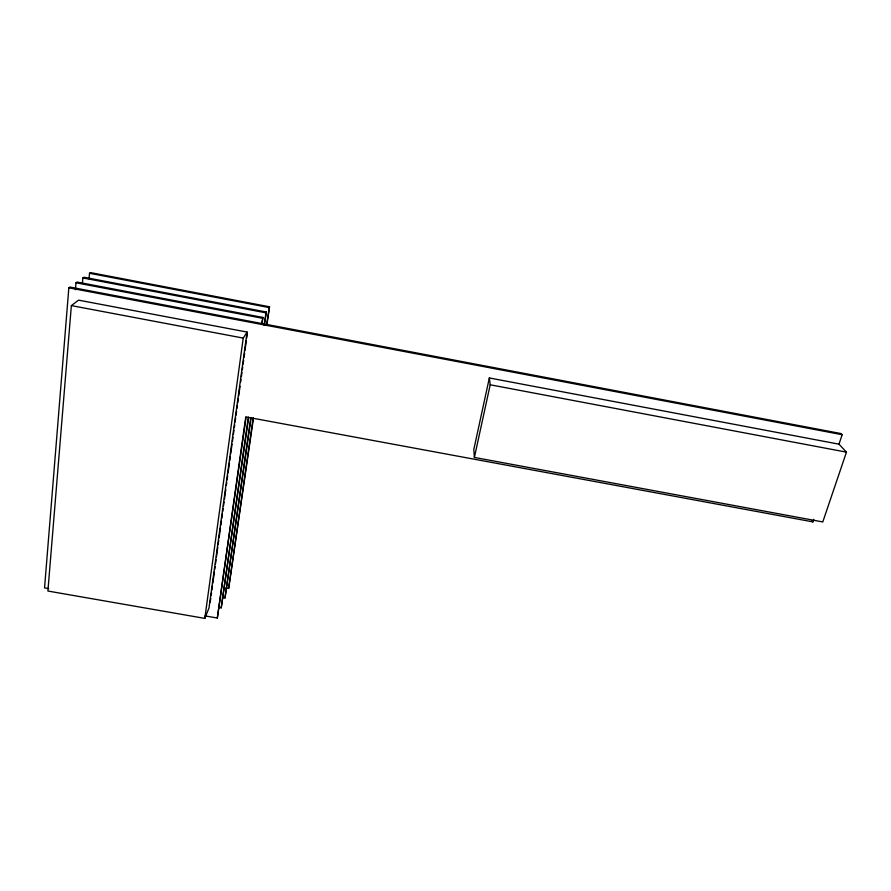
<?xml version="1.0" encoding="UTF-8"?>
<svg xmlns="http://www.w3.org/2000/svg" width="891" height="891" viewBox="0 0 891 891"><rect width="100%" height="100%" fill="white"/><g stroke="black" fill="none" stroke-linecap="round" stroke-linejoin="round"><path stroke-width="1.34" d="M838.977 444.175L489.348 377.951L473.823 449.398L474.38 457.428L822.783 521.948L846.45 452.149L838.977 444.175L842.162 434.708L841.071 433.583L69.91 287.058L68.841 287.815L44.55 587.882L48.66 588.595M71.358 305.602L47.902 591.034L204.807 618.399L209.006 607.985L247.097 332.065L78.575 300.144L71.358 305.602L243.232 338.09L247.097 332.065M75.412 289.709L75.991 282.781L77.027 282.057L262.912 317.441L261.932 324.313M82.406 283.472L82.885 277.936L83.877 277.235L266.275 312.006L264.504 324.38M89.033 278.805L89.512 273.27L90.47 272.601L269.505 306.782L266.932 324.647M204.807 618.399L243.232 338.09M210.187 602.349L210.755 598.229M211.134 595.478L211.512 592.715M211.902 589.965L212.47 585.832M212.849 583.082L214.375 572.078M214.753 569.316L215.132 566.565M215.511 563.814L216.079 559.682M216.457 556.931L217.794 547.297M218.172 544.546L218.74 540.414M219.13 537.663L220.456 528.029M220.834 525.278L221.402 521.146M221.792 518.395L222.36 514.263M222.739 511.512L223.118 508.761M223.496 506.01L224.075 501.878M224.454 499.127L225.779 489.482M226.347 485.361L226.737 482.61M227.116 479.848L227.684 475.727M228.063 472.965L229.399 463.331M229.778 460.58L230.346 456.448M230.724 453.697L232.061 444.063M232.44 441.312L233.008 437.18M233.386 434.429L233.965 430.297M234.344 427.546L234.723 424.795M235.101 422.044L235.669 417.912M236.048 415.161L236.627 411.029M237.006 408.278L237.385 405.528M237.763 402.777L238.331 398.645M238.71 395.894L240.047 386.26M240.615 382.128L240.993 379.377M241.383 376.615L241.951 372.494M242.33 369.743L242.708 366.981M243.087 364.23L243.655 360.098M244.045 357.347L244.613 353.226M244.992 350.464L246.317 340.83M246.707 338.079L247.275 333.947M204.986 615.881L217.326 618.031L245.76 416.921L812.893 521.881L813.761 519.319M246.105 417.222L217.326 618.031M218.484 607.361L221.224 607.84L248.355 417.066M261.631 323.745L262.912 317.441M248.622 417.879L221.224 607.84M222.26 597.505L224.989 597.984L250.805 417.5M264.014 325.193L266.275 312.006M251.117 417.857L224.989 597.984M225.902 587.982L228.631 588.461L253.189 417.701M266.465 325.438L269.505 306.782M253.489 418.079L228.631 588.461M474.38 457.428L490.206 384.789L489.348 377.951M490.206 384.789L846.45 452.149M89.512 273.27L269.037 307.54M82.885 277.936L265.785 312.797M75.991 282.781L262.411 318.254M68.841 287.815L842.162 434.708M811.913 520.556L812.893 521.881"/></g></svg>
